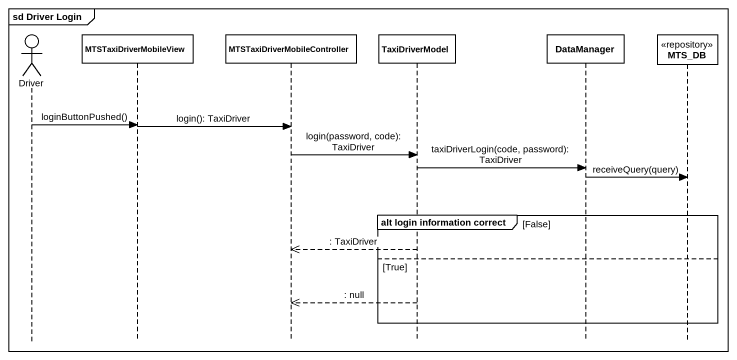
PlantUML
@startuml
mainframe sd Driver Login
hide footbox
actor Driver
participant MTSTaxiDriverMobileView
participant "MTSTaxiDriverMobileController" as MTSTaxiDriverMobileControlle
participant TaxiDriverModel
participant DataManager
participant MTS_DB <<repository>>

Driver -> MTSTaxiDriverMobileView : loginButtonPushed()
MTSTaxiDriverMobileView -> MTSTaxiDriverMobileControlle : login(): TaxiDriver
MTSTaxiDriverMobileControlle -> TaxiDriverModel : login(password, code): TaxiDriver
TaxiDriverModel -> DataManager : taxiDriverLogin(code, password): TaxiDriver
DataManager -> MTS_DB : receiveQuery(query)
group alt login information correct [False]
  TaxiDriverModel -->> MTSTaxiDriverMobileControlle : : TaxiDriver
else True
  TaxiDriverModel -->> MTSTaxiDriverMobileControlle : : null
end
@enduml
